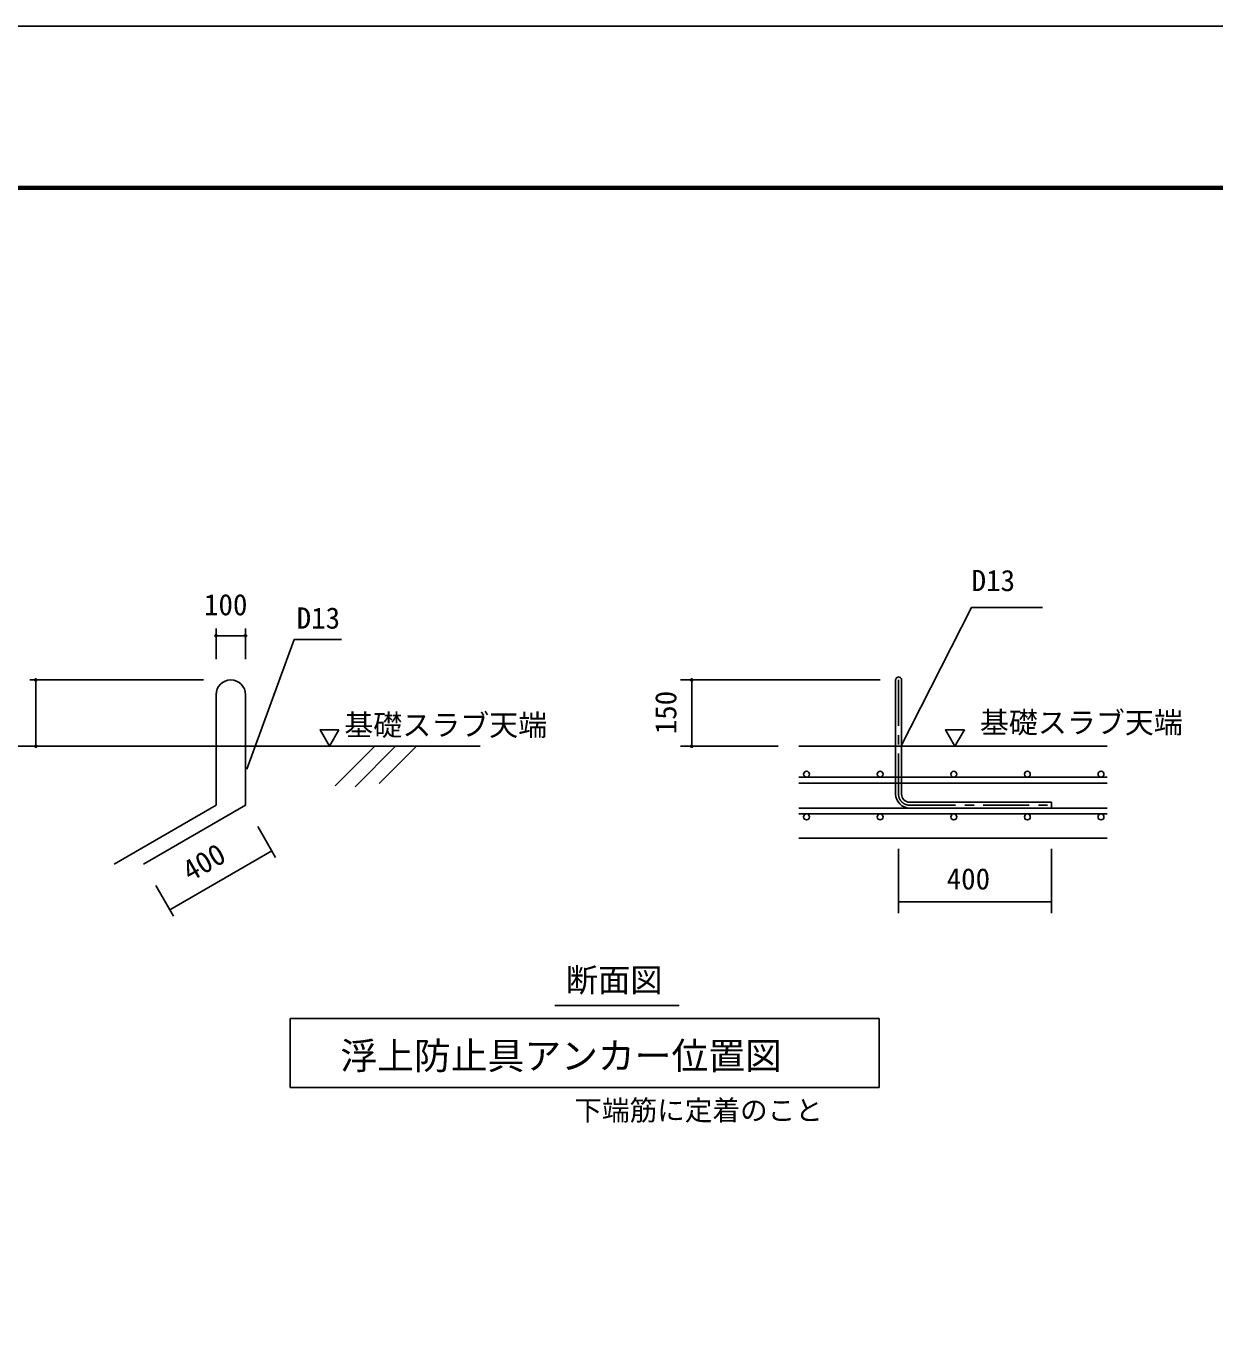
# Model space of a CAD drawing. Units: millimetres, scale not verified. Extents: x -14850 to 14850, y -10500 to 10500.
# Drawn here: x 211 to 6671, y 3413 to 10500 of the extents above; entities that cross this region are included whole.
import ezdxf
from ezdxf.enums import TextEntityAlignment as Align

# ---------------------------------------------------------------- set-up
doc = ezdxf.new("R2010")
doc.units = ezdxf.units.MM
doc.header["$LTSCALE"] = 50
doc.linetypes.add('CHAIN1', pattern=[8, 5, -1, 1, -1])
for name, color, linetype, lineweight in [('0-4_文字', 5, 'Continuous', 25), ('0-5_図面枠', 7, 'Continuous', 25), ('0-6_Axis_waku', 7, 'Continuous', 25)]:
    doc.layers.add(name, color=color, linetype=linetype, lineweight=lineweight)
doc.styles.add('ＭＳ ゴシック', font='')
doc.styles.get('ＭＳ ゴシック').set_extended_font_data('MS Gothic')

msp = doc.modelspace()

# ---------------------------------------------------------------- linework, layer by layer
at = {"layer": '0-4_文字', "color": 2}
for p, q in [((1243.36, 7061.93), (1243.36, 7229.07)), ((1403.36, 7061.93), (1403.36, 7229.07)), ((1243.36, 7189.07), (1403.36, 7189.07)), ((231.99, 6948.79), (1174.32, 6948.79)), ((263.61, 6588.76), (263.61, 6948.79)), ((4852.3, 6948.79), (3767.87, 6948.79)), ((3827.87, 6948.79), (3827.87, 6588.76)), ((231.99, 6588.76), (507.4, 6588.76)), ((3767.87, 6588.76), (4298.17, 6588.76)), ((6085.27, 6588.76), (4410.94, 6588.76)), ((1470.53, 6152.42), (1567.06, 5985.21)), ((6085.27, 6088.76), (4410.94, 6088.76)), ((4951.95, 5682.96), (4951.95, 6030.83)), ((5783.32, 5682.96), (5783.32, 6030.83)), ((992.25, 5699.53), (1547.07, 6019.85)), ((915.71, 5832.1), (1012.25, 5664.89)), ((4951.95, 5742.96), (5783.32, 5742.96))]:
    msp.add_line(p, q, dxfattribs=at)
at = {"layer": '0-4_文字'}
for p, q in [((1243.36, 7187.07), (1237.71, 7187.07)), ((1243.36, 7193.07), (1238.9, 7193.07)), ((1247.82, 7193.07), (1243.36, 7193.07)), ((1249.01, 7187.07), (1243.36, 7187.07)), ((1403.36, 7187.07), (1397.71, 7187.07)), ((1403.36, 7193.07), (1398.9, 7193.07)), ((1407.82, 7193.07), (1403.36, 7193.07)), ((1409.01, 7187.07), (1403.36, 7187.07)), ((263.61, 6946.79), (257.97, 6946.79)), ((263.61, 6952.79), (259.16, 6952.79)), ((268.08, 6952.79), (263.61, 6952.79)), ((269.26, 6946.79), (263.61, 6946.79)), ((3827.87, 6946.79), (3822.22, 6946.79)), ((3827.87, 6952.79), (3823.41, 6952.79)), ((3832.33, 6952.79), (3827.87, 6952.79)), ((3833.52, 6946.79), (3827.87, 6946.79)), ((263.61, 6592.76), (259.16, 6592.76)), ((268.08, 6592.76), (263.61, 6592.76)), ((3827.87, 6592.76), (3823.41, 6592.76)), ((3832.33, 6592.76), (3827.87, 6592.76)), ((263.61, 6586.76), (257.97, 6586.76)), ((269.26, 6586.76), (263.61, 6586.76)), ((3827.87, 6586.76), (3822.22, 6586.76)), ((3833.52, 6586.76), (3827.87, 6586.76))]:
    msp.add_line(p, q, dxfattribs=at)
at = {"layer": '0-4_文字', "color": 3}
for p, q in [((1410.9, 6463.67), (1668.06, 7168.82)), ((1668.06, 7168.82), (1925.21, 7168.82)), ((4935.95, 6328.76), (4935.95, 6948.63)), ((4967.94, 6328.76), (4967.94, 6948.63)), ((1243.36, 6268.76), (1243.36, 6876.06)), ((1403.36, 6868.79), (1403.36, 6268.76)), ((1859.75, 6588.76), (1911.12, 6677.74)), ((5258.36, 6588.76), (5309.74, 6677.74)), ((-64.12, 6588.76), (2679.05, 6588.76)), ((2106.05, 6588.76), (1890.6, 6373.31)), ((2219.19, 6588.76), (1999.23, 6368.81)), ((2332.33, 6588.76), (2130.18, 6386.62)), ((6085.27, 6420.76), (4410.94, 6420.76)), ((4410.94, 6388.76), (6085.27, 6388.76)), ((1243.36, 6268.76), (689.12, 5948.77)), ((1403.36, 6268.76), (848.54, 5948.44)), ((4410.94, 6252.76), (6085.27, 6252.76)), ((5783.32, 6284.76), (5011.95, 6284.76)), ((5011.95, 6252.76), (6085.27, 6252.76)), ((5783.32, 6284.76), (5783.32, 6252.76)), ((4410.94, 6220.76), (6085.27, 6220.76)), ((3084.49, 5179.85), (3760.5, 5179.85)), ((1646.94, 5110.06), (4846.94, 5110.06)), ((1646.94, 4735.06), (1646.94, 5110.06)), ((4846.94, 4735.06), (4846.94, 5110.06)), ((1646.94, 4735.06), (4846.94, 4735.06))]:
    msp.add_line(p, q, dxfattribs=at)
at = {"layer": '0-4_文字', "color": 3, "linetype": 'CHAIN1'}
for p, q in [((4951.94, 6948.63), (4951.94, 6328.76)), ((5011.95, 6268.76), (5783.32, 6268.76))]:
    msp.add_line(p, q, dxfattribs=at)
at = {"layer": '0-4_文字', "color": 3}
for points in [[(4962.06, 6584.25), (5347.79, 7341.96), (5733.52, 7341.96)], [(1859.75, 6588.76), (1808.38, 6677.74), (1911.12, 6677.74)], [(5258.36, 6588.76), (5206.99, 6677.74), (5309.74, 6677.74)]]:
    msp.add_lwpolyline(points, dxfattribs=at)
at = {"layer": '0-4_文字'}
for points in [[(1243.36, 7195.07), (1242.6, 7195.03), (1241.86, 7194.89), (1241.15, 7194.65), (1240.47, 7194.33), (1239.83, 7193.93), (1239.25, 7193.45), (1238.73, 7192.9), (1238.29, 7192.29), (1237.93, 7191.63), (1237.65, 7190.93), (1237.46, 7190.2), (1237.37, 7189.45), (1237.36, 7189.07), (1243.36, 7189.07)], [(1237.36, 7189.07), (1237.4, 7188.32), (1237.55, 7187.58), (1237.78, 7186.87), (1238.1, 7186.18), (1238.5, 7185.55), (1238.98, 7184.97), (1239.53, 7184.45), (1240.14, 7184.01), (1240.8, 7183.64), (1241.5, 7183.37), (1242.23, 7183.18), (1242.98, 7183.09), (1243.36, 7183.07), (1243.36, 7189.07)], [(1249.36, 7189.07), (1249.31, 7189.83), (1249.17, 7190.57), (1248.94, 7191.28), (1248.61, 7191.96), (1248.21, 7192.6), (1247.73, 7193.18), (1247.18, 7193.7), (1246.57, 7194.14), (1245.91, 7194.5), (1245.21, 7194.78), (1244.48, 7194.97), (1243.73, 7195.06), (1243.36, 7195.07), (1243.36, 7189.07)], [(1243.36, 7183.07), (1244.11, 7183.12), (1244.85, 7183.26), (1245.57, 7183.5), (1246.25, 7183.82), (1246.88, 7184.22), (1247.46, 7184.7), (1247.98, 7185.25), (1248.42, 7185.86), (1248.79, 7186.52), (1249.06, 7187.22), (1249.25, 7187.95), (1249.34, 7188.7), (1249.36, 7189.07), (1243.36, 7189.07)], [(1403.36, 7195.07), (1402.61, 7195.03), (1401.87, 7194.89), (1401.15, 7194.65), (1400.47, 7194.33), (1399.83, 7193.93), (1399.25, 7193.45), (1398.73, 7192.9), (1398.29, 7192.29), (1397.93, 7191.63), (1397.65, 7190.93), (1397.46, 7190.2), (1397.37, 7189.45), (1397.36, 7189.07), (1403.36, 7189.07)], [(1397.36, 7189.07), (1397.4, 7188.32), (1397.55, 7187.58), (1397.78, 7186.87), (1398.1, 7186.18), (1398.5, 7185.55), (1398.98, 7184.97), (1399.53, 7184.45), (1400.14, 7184.01), (1400.8, 7183.64), (1401.5, 7183.37), (1402.23, 7183.18), (1402.98, 7183.09), (1403.36, 7183.07), (1403.36, 7189.07)], [(1409.36, 7189.07), (1409.31, 7189.83), (1409.17, 7190.57), (1408.94, 7191.28), (1408.62, 7191.96), (1408.21, 7192.6), (1407.73, 7193.18), (1407.18, 7193.7), (1406.57, 7194.14), (1405.91, 7194.5), (1405.21, 7194.78), (1404.48, 7194.97), (1403.73, 7195.06), (1403.36, 7195.07), (1403.36, 7189.07)], [(1403.36, 7183.07), (1404.11, 7183.12), (1404.85, 7183.26), (1405.57, 7183.5), (1406.25, 7183.82), (1406.88, 7184.22), (1407.46, 7184.7), (1407.98, 7185.25), (1408.42, 7185.86), (1408.79, 7186.52), (1409.06, 7187.22), (1409.25, 7187.95), (1409.35, 7188.7), (1409.36, 7189.07), (1403.36, 7189.07)], [(263.61, 6954.79), (262.86, 6954.74), (262.12, 6954.6), (261.41, 6954.37), (260.72, 6954.05), (260.09, 6953.64), (259.51, 6953.16), (258.99, 6952.61), (258.55, 6952), (258.19, 6951.34), (257.91, 6950.64), (257.72, 6949.91), (257.63, 6949.16), (257.61, 6948.79), (263.61, 6948.79)], [(257.61, 6948.79), (257.66, 6948.04), (257.8, 6947.3), (258.04, 6946.58), (258.36, 6945.9), (258.76, 6945.26), (259.24, 6944.68), (259.79, 6944.16), (260.4, 6943.72), (261.06, 6943.36), (261.76, 6943.08), (262.49, 6942.89), (263.24, 6942.8), (263.61, 6942.79), (263.61, 6948.79)], [(269.61, 6948.79), (269.57, 6949.54), (269.43, 6950.28), (269.19, 6951), (268.87, 6951.68), (268.47, 6952.31), (267.99, 6952.89), (267.44, 6953.41), (266.83, 6953.85), (266.17, 6954.22), (265.47, 6954.49), (264.74, 6954.68), (263.99, 6954.78), (263.61, 6954.79), (263.61, 6948.79)], [(263.61, 6942.79), (264.37, 6942.83), (265.11, 6942.98), (265.82, 6943.21), (266.51, 6943.53), (267.14, 6943.93), (267.72, 6944.41), (268.24, 6944.96), (268.68, 6945.57), (269.04, 6946.23), (269.32, 6946.93), (269.51, 6947.66), (269.6, 6948.41), (269.61, 6948.79), (263.61, 6948.79)], [(3827.87, 6954.79), (3827.12, 6954.74), (3826.38, 6954.6), (3825.66, 6954.37), (3824.98, 6954.05), (3824.34, 6953.64), (3823.76, 6953.16), (3823.25, 6952.61), (3822.8, 6952), (3822.44, 6951.34), (3822.16, 6950.64), (3821.98, 6949.91), (3821.88, 6949.16), (3821.87, 6948.79), (3827.87, 6948.79)], [(3821.87, 6948.79), (3821.92, 6948.04), (3822.06, 6947.3), (3822.29, 6946.58), (3822.61, 6945.9), (3823.02, 6945.26), (3823.5, 6944.68), (3824.05, 6944.16), (3824.65, 6943.72), (3825.31, 6943.36), (3826.02, 6943.08), (3826.75, 6942.89), (3827.49, 6942.8), (3827.87, 6942.79), (3827.87, 6948.79)], [(3833.87, 6948.79), (3833.82, 6949.54), (3833.68, 6950.28), (3833.45, 6951), (3833.13, 6951.68), (3832.72, 6952.31), (3832.24, 6952.89), (3831.69, 6953.41), (3831.08, 6953.85), (3830.42, 6954.22), (3829.72, 6954.49), (3828.99, 6954.68), (3828.25, 6954.78), (3827.87, 6954.79), (3827.87, 6948.79)], [(3827.87, 6942.79), (3828.62, 6942.83), (3829.36, 6942.98), (3830.08, 6943.21), (3830.76, 6943.53), (3831.4, 6943.93), (3831.98, 6944.41), (3832.49, 6944.96), (3832.94, 6945.57), (3833.3, 6946.23), (3833.58, 6946.93), (3833.76, 6947.66), (3833.86, 6948.41), (3833.87, 6948.79), (3827.87, 6948.79)], [(263.61, 6594.76), (262.86, 6594.71), (262.12, 6594.57), (261.41, 6594.34), (260.72, 6594.02), (260.09, 6593.62), (259.51, 6593.14), (258.99, 6592.59), (258.55, 6591.98), (258.19, 6591.32), (257.91, 6590.62), (257.72, 6589.89), (257.63, 6589.14), (257.61, 6588.76), (263.61, 6588.76)], [(269.61, 6588.76), (269.57, 6589.51), (269.43, 6590.25), (269.19, 6590.97), (268.87, 6591.65), (268.47, 6592.29), (267.99, 6592.87), (267.44, 6593.38), (266.83, 6593.83), (266.17, 6594.19), (265.47, 6594.47), (264.74, 6594.66), (263.99, 6594.75), (263.61, 6594.76), (263.61, 6588.76)], [(3827.87, 6594.76), (3827.12, 6594.71), (3826.38, 6594.57), (3825.66, 6594.34), (3824.98, 6594.02), (3824.34, 6593.62), (3823.76, 6593.14), (3823.25, 6592.59), (3822.8, 6591.98), (3822.44, 6591.32), (3822.16, 6590.62), (3821.98, 6589.89), (3821.88, 6589.14), (3821.87, 6588.76), (3827.87, 6588.76)], [(3833.87, 6588.76), (3833.82, 6589.51), (3833.68, 6590.25), (3833.45, 6590.97), (3833.13, 6591.65), (3832.72, 6592.29), (3832.24, 6592.87), (3831.69, 6593.38), (3831.08, 6593.83), (3830.42, 6594.19), (3829.72, 6594.47), (3828.99, 6594.66), (3828.25, 6594.75), (3827.87, 6594.76), (3827.87, 6588.76)], [(257.61, 6588.76), (257.66, 6588.01), (257.8, 6587.27), (258.04, 6586.55), (258.36, 6585.87), (258.76, 6585.23), (259.24, 6584.65), (259.79, 6584.14), (260.4, 6583.7), (261.06, 6583.33), (261.76, 6583.06), (262.49, 6582.87), (263.24, 6582.77), (263.61, 6582.76), (263.61, 6588.76)], [(263.61, 6582.76), (264.37, 6582.81), (265.11, 6582.95), (265.82, 6583.18), (266.51, 6583.5), (267.14, 6583.91), (267.72, 6584.39), (268.24, 6584.94), (268.68, 6585.55), (269.04, 6586.21), (269.32, 6586.91), (269.51, 6587.64), (269.6, 6588.38), (269.61, 6588.76), (263.61, 6588.76)], [(3821.87, 6588.76), (3821.92, 6588.01), (3822.06, 6587.27), (3822.29, 6586.55), (3822.61, 6585.87), (3823.02, 6585.23), (3823.5, 6584.65), (3824.05, 6584.14), (3824.65, 6583.7), (3825.31, 6583.33), (3826.02, 6583.06), (3826.75, 6582.87), (3827.49, 6582.77), (3827.87, 6582.76), (3827.87, 6588.76)], [(3827.87, 6582.76), (3828.62, 6582.81), (3829.36, 6582.95), (3830.08, 6583.18), (3830.76, 6583.5), (3831.4, 6583.91), (3831.98, 6584.39), (3832.49, 6584.94), (3832.94, 6585.55), (3833.3, 6586.21), (3833.58, 6586.91), (3833.76, 6587.64), (3833.86, 6588.38), (3833.87, 6588.76), (3827.87, 6588.76)]]:
    msp.add_lwpolyline(points, close=True, dxfattribs=at)
at = {"layer": '0-4_文字', "color": 3}
for centre in [(4451.95, 6436.76), (4851.95, 6436.76), (5251.95, 6436.76), (5651.95, 6436.76), (6051.95, 6436.76), (4451.95, 6204.76), (4851.95, 6204.76), (5251.95, 6204.76), (5651.95, 6204.76), (6051.95, 6204.76)]:
    msp.add_circle(centre, 16, dxfattribs=at)
for centre, radius, start, end in [((1323.36, 6868.79), 80, 0, 180), ((4951.94, 6948.79), 16, 359.4274, 180), ((5011.95, 6328.76), 76, 180, 270), ((5011.95, 6328.76), 44, 180, 270)]:
    msp.add_arc(centre, radius, start, end, dxfattribs=at)
at = {"layer": '0-4_文字', "color": 3, "linetype": 'CHAIN1'}
msp.add_arc((5011.95, 6328.76), 60, 180, 270, dxfattribs=at)
at = {"layer": '0-5_図面枠'}
msp.add_lwpolyline([(-14850, -10500), (14850, -10500), (14850, 10500), (-14850, 10500)], close=True, dxfattribs=at)
at = {"layer": '0-6_Axis_waku'}
for p, q in [((-12964, 9629), (14014, 9629)), ((-12963, 9628), (14013, 9628)), ((-12962, 9627), (14012, 9627)), ((-12961, 9626), (14011, 9626)), ((-12960, 9625), (14010, 9625)), ((-12959, 9624), (14009, 9624)), ((-12958, 9623), (14008, 9623)), ((-12957, 9622), (14007, 9622)), ((-12956, 9621), (14006, 9621)), ((-12955, 9620), (14005, 9620)), ((-12954, 9619), (14004, 9619)), ((-12953, 9618), (14003, 9618)), ((-12952, 9617), (14002, 9617)), ((-12951, 9616), (14001, 9616)), ((-12950, 9615), (14000, 9615))]:
    msp.add_line(p, q, dxfattribs=at)

# ---------------------------------------------------------------- texts
at = {"layer": '0-4_文字', "color": 4, "style": 'ＭＳ ゴシック'}
for s, height, p in [('D13', 115.5, (5349.05, 7396.55)), ('100', 115.5, (1178.11, 7265.26)), ('D13', 115.5, (1681.54, 7192.69)), ('基礎スラブ天端', 115.5, (1940.06, 6611.69)), ('基礎スラブ天端', 115.5, (5393.68, 6625.14)), ('400', 115.5, (5213.5, 5776.02)), ('断面図', 128.4, (3143.93, 5216.33)), ('浮上防止具アンカー位置図', 146.6, (1918.6, 4790.14)), ('下端筋に定着のこと', 110, (3190.35, 4523.58))]:
    msp.add_text(s, height=height, dxfattribs=at).set_placement(p, align=Align.BOTTOM_LEFT)
for s, rotation, p in [('150', 90, (3779.3, 6653.85)), ('400', 30, (1120.91, 5819.79))]:
    msp.add_text(s, height=115.5, rotation=rotation, dxfattribs=at).set_placement(p, align=Align.BOTTOM_LEFT)

doc.saveas('drawing.dxf')
